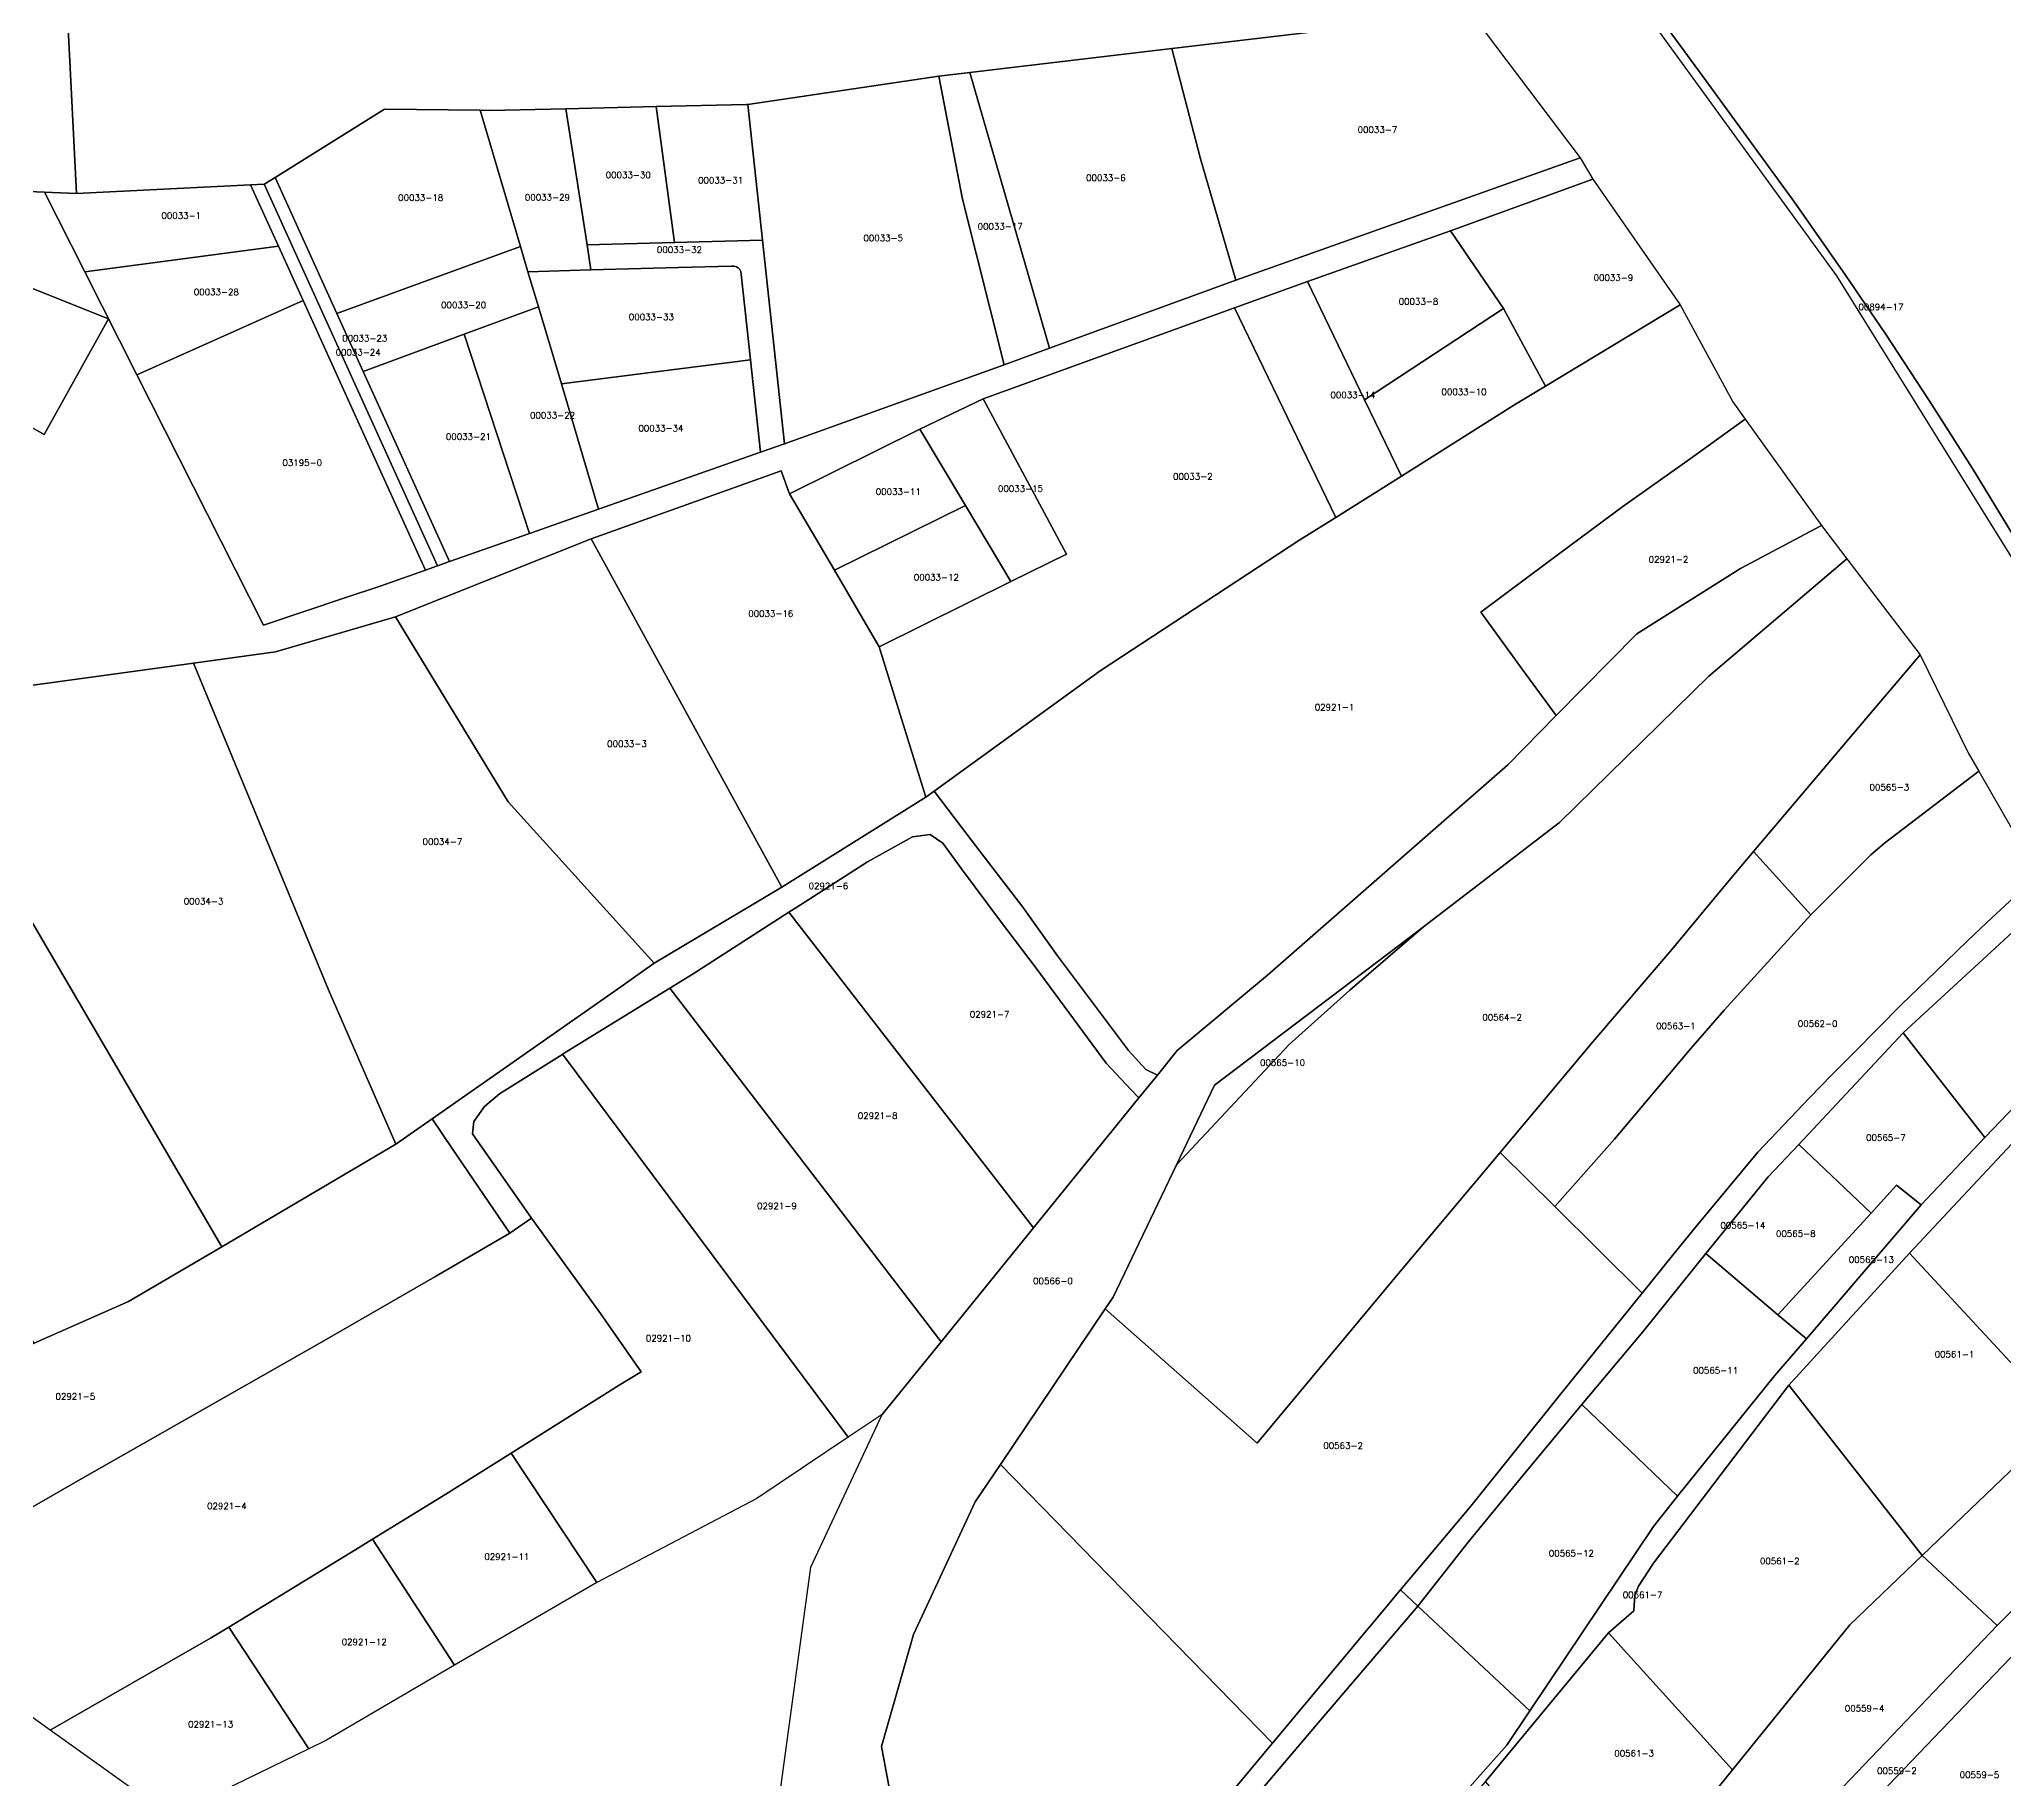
# Model space of a CAD drawing. Header units: metres. Extents: x 7423707 to 7427500, y 4706661 to 4708784.
# Drawn here: x 7424324 to 7424634.3, y 4708261.1 to 4708535.7 of the extents above; entities that cross this region are included whole.
import ezdxf

# ---------------------------------------------------------------- set-up
doc = ezdxf.new("R2010")
doc.units = ezdxf.units.M
doc.layers.add('Numrat_Parcelave', color=7, linetype='Continuous')
doc.layers.add('Parcelat_kadastrale2021', color=7, linetype='Continuous')
doc.styles.get("Standard").update_dxf_attribs({"font": 'simplex.shx'})

msp = doc.modelspace()

# ---------------------------------------------------------------- linework, layer by layer
at = {"layer": 'Parcelat_kadastrale2021'}
for points in [[(7424727.41, 4708651.44), (7424725.65, 4708644.93), (7424716.84, 4708598.42), (7424707.5, 4708572.17), (7424700.34, 4708558.05), (7424685.99, 4708568.33), (7424648.76, 4708534.32), (7424678.12, 4708501.36), (7424675.79, 4708492.11), (7424666.1, 4708461.98), (7424639, 4708451.86), (7424629.15, 4708468.01), (7424622.32, 4708478.74), (7424615.43, 4708489.24), (7424609.15, 4708498.53), (7424601.1, 4708510.06), (7424587.08, 4708529.24), (7424577.66, 4708542.14), (7424658.88, 4708654.19), (7424680.46, 4708684.1)], [(7424327.93, 4708550.04), (7424329.9, 4708511.42), (7424324.84, 4708511.63), (7424280.1, 4708513.52), (7424239.79, 4708511.71), (7424198.96, 4708512.75), (7424165.65, 4708513.19), (7424157.35, 4708538.16), (7424154.29, 4708553.24), (7424193.51, 4708565.65), (7424219.56, 4708568.49), (7424233.69, 4708569.48), (7424258.86, 4708571.25), (7424262.21, 4708571.49), (7424280.85, 4708573.69), (7424302.65, 4708576.26), (7424319.11, 4708577.47), (7424319.3, 4708575.03), (7424327.83, 4708575.19)], [(7424607.75, 4708498.41), (7424576.81, 4708540.96), (7424577.66, 4708542.14), (7424587.08, 4708529.24), (7424601.1, 4708510.06), (7424609.15, 4708498.53), (7424615.43, 4708489.24), (7424622.32, 4708478.74), (7424629.15, 4708468.01), (7424639, 4708451.86), (7424637.12, 4708451.15)], [(7424502.77, 4708534.28), (7424532.75, 4708537.83), (7424550.61, 4708539.03), (7424567.22, 4708517.03), (7424512.88, 4708497.73), (7424507.32, 4708516.9)], [(7424470.88, 4708530.51), (7424502.77, 4708534.28), (7424507.32, 4708516.9), (7424512.88, 4708497.73), (7424483.47, 4708486.98), (7424477.04, 4708509.21)], [(7424435.85, 4708525.48), (7424465.99, 4708529.92), (7424469.72, 4708510.52), (7424476.32, 4708484.37), (7424441.64, 4708471.92), (7424438.17, 4708504.06)], [(7424465.99, 4708529.92), (7424470.88, 4708530.51), (7424477.04, 4708509.21), (7424483.47, 4708486.98), (7424476.32, 4708484.37), (7424469.72, 4708510.52)], [(7424407.15, 4708524.8), (7424421.4, 4708525.12), (7424424.28, 4708503.68), (7424410.47, 4708503.3)], [(7424421.4, 4708525.12), (7424435.66, 4708525.45), (7424435.85, 4708525.48), (7424438.17, 4708504.06), (7424424.28, 4708503.68)], [(7424361.24, 4708513.92), (7424378.49, 4708524.74), (7424393.58, 4708524.55), (7424399.98, 4708503.04), (7424370.99, 4708492.45)], [(7424393.58, 4708524.55), (7424395.07, 4708524.53), (7424407.15, 4708524.8), (7424410.47, 4708503.3), (7424411.08, 4708499.34), (7424401.15, 4708499.07), (7424399.98, 4708503.04)], [(7424239.79, 4708511.71), (7424280.1, 4708513.52), (7424334.95, 4708491.65), (7424324.79, 4708473.4), (7424312.26, 4708480.42), (7424302.1, 4708466.32), (7424271.45, 4708481.03), (7424238.94, 4708493.48)], [(7424324.84, 4708511.63), (7424329.9, 4708511.42), (7424357.36, 4708512.8), (7424361.76, 4708503.09), (7424331.2, 4708499.07)], [(7424357.36, 4708512.8), (7424359.5, 4708512.91), (7424386.87, 4708452.64), (7424384.97, 4708451.97), (7424374.84, 4708474.3), (7424365.65, 4708494.53), (7424361.76, 4708503.09)], [(7424359.5, 4708512.91), (7424359.63, 4708512.92), (7424361.24, 4708513.92), (7424370.99, 4708492.45), (7424375.13, 4708483.32), (7424388.76, 4708453.31), (7424386.87, 4708452.64)], [(7424583, 4708493.86), (7424561.76, 4708481.02), (7424555.16, 4708493.24), (7424546.79, 4708505.53), (7424569.26, 4708513.66)], [(7424436.29, 4708485.18), (7424434.82, 4708498.67), (7424434.75, 4708499.1), (7424434.58, 4708499.43), (7424434.33, 4708499.69), (7424434.05, 4708499.86), (7424433.71, 4708499.95), (7424433.28, 4708499.95), (7424424.89, 4708499.72), (7424411.08, 4708499.34), (7424410.47, 4708503.3), (7424424.28, 4708503.68), (7424438.17, 4708504.06), (7424441.64, 4708471.92), (7424437.87, 4708470.59)], [(7424546.79, 4708505.53), (7424555.16, 4708493.24), (7424533.2, 4708478.86), (7424524.19, 4708497.51)], [(7424331.2, 4708499.07), (7424361.76, 4708503.09), (7424365.65, 4708494.53), (7424351.64, 4708488.27), (7424339.43, 4708482.81)], [(7424370.99, 4708492.45), (7424399.98, 4708503.04), (7424401.15, 4708499.07), (7424402.8, 4708493.54), (7424391.05, 4708489.2), (7424375.13, 4708483.32)], [(7424434.82, 4708498.67), (7424436.29, 4708485.18), (7424421.35, 4708483.27), (7424406.42, 4708481.37), (7424402.8, 4708493.54), (7424401.15, 4708499.07), (7424411.08, 4708499.34), (7424424.89, 4708499.72), (7424433.28, 4708499.95), (7424433.71, 4708499.95), (7424434.05, 4708499.86), (7424434.33, 4708499.69), (7424434.58, 4708499.43), (7424434.75, 4708499.1)], [(7424533.2, 4708478.86), (7424539.03, 4708466.82), (7424528.66, 4708460.3), (7424512.67, 4708493.35), (7424524.19, 4708497.51)], [(7424374.84, 4708474.3), (7424384.97, 4708451.97), (7424377.83, 4708449.46), (7424372.22, 4708447.58), (7424359.42, 4708443.29), (7424339.43, 4708482.81), (7424351.64, 4708488.27), (7424365.65, 4708494.53)], [(7424402.8, 4708493.54), (7424406.42, 4708481.37), (7424412.3, 4708461.59), (7424401.37, 4708457.75), (7424391.05, 4708489.2)], [(7424456.6, 4708439.86), (7424477.35, 4708450.15), (7424486.15, 4708454.51), (7424473, 4708479.02), (7424512.67, 4708493.35), (7424528.66, 4708460.3), (7424523.01, 4708456.74), (7424491.49, 4708436.09), (7424465.28, 4708417.08), (7424463.97, 4708416.13)], [(7424517.88, 4708388.03), (7424503.65, 4708376.15), (7424500.51, 4708372.28), (7424498.7, 4708373.16), (7424495.95, 4708376.16), (7424484.72, 4708391.11), (7424479.24, 4708398.76), (7424472.63, 4708407.4), (7424469.58, 4708411.42), (7424465.28, 4708417.08), (7424491.49, 4708436.09), (7424523.01, 4708456.74), (7424528.66, 4708460.3), (7424539.03, 4708466.82), (7424557.05, 4708478.15), (7424561.76, 4708481.02), (7424583, 4708493.86), (7424591.32, 4708478.54), (7424593.28, 4708475.82), (7424584.58, 4708469.56), (7424573.98, 4708462.01), (7424562.14, 4708453.22), (7424551.57, 4708445.34), (7424558.1, 4708436.34), (7424563.47, 4708429.02), (7424555.8, 4708421.26)], [(7424555.16, 4708493.24), (7424561.76, 4708481.02), (7424557.05, 4708478.15), (7424539.03, 4708466.82), (7424533.2, 4708478.86)], [(7424375.13, 4708483.32), (7424391.05, 4708489.2), (7424401.37, 4708457.75), (7424388.76, 4708453.31)], [(7424406.42, 4708481.37), (7424421.35, 4708483.27), (7424436.29, 4708485.18), (7424437.87, 4708470.59), (7424412.3, 4708461.59)], [(7424477.35, 4708450.15), (7424470.2, 4708462.19), (7424463, 4708474.23), (7424473, 4708479.02), (7424486.15, 4708454.51)], [(7424592.54, 4708452.21), (7424576.21, 4708441.93), (7424563.47, 4708429.02), (7424558.1, 4708436.34), (7424551.57, 4708445.34), (7424562.14, 4708453.22), (7424573.98, 4708462.01), (7424584.58, 4708469.56), (7424593.28, 4708475.82), (7424605.32, 4708459.01)], [(7424470.2, 4708462.19), (7424449.51, 4708451.95), (7424442.43, 4708464.02), (7424463, 4708474.23)], [(7424463.97, 4708416.13), (7424441.24, 4708401.91), (7424411.1, 4708456.89), (7424441.13, 4708467.64), (7424442.43, 4708464.02), (7424449.51, 4708451.95), (7424456.6, 4708439.86)], [(7424470.2, 4708462.19), (7424477.35, 4708450.15), (7424456.6, 4708439.86), (7424449.51, 4708451.95)], [(7424441.24, 4708401.91), (7424421.09, 4708389.94), (7424398.01, 4708415.42), (7424380.23, 4708444.62), (7424411.1, 4708456.89)], [(7424620.93, 4708438.62), (7424620.93, 4708438.61), (7424618.57, 4708435.89), (7424613.5, 4708429.88), (7424594.6, 4708407.55), (7424590.71, 4708402.95), (7424581.69, 4708392.09), (7424569.25, 4708377.5), (7424554.61, 4708360.08), (7424537.44, 4708339.65), (7424516.25, 4708314.17), (7424492.26, 4708335.37), (7424493.51, 4708337.23), (7424503.51, 4708358.12), (7424521.28, 4708377.09), (7424530.89, 4708385.66), (7424542.52, 4708395.69), (7424563.98, 4708412.13), (7424587.53, 4708435.26), (7424609.35, 4708453.73)], [(7424421.09, 4708389.94), (7424415.79, 4708386.23), (7424386.01, 4708365.38), (7424380.29, 4708361.38), (7424369.66, 4708385.75), (7424357.79, 4708414.49), (7424348.37, 4708437.28), (7424361.31, 4708439.05), (7424379.34, 4708444.36), (7424380.23, 4708444.62), (7424398.01, 4708415.42)], [(7424603.65, 4708397.58), (7424594.6, 4708407.55), (7424613.5, 4708429.88), (7424618.57, 4708435.89), (7424620.93, 4708438.61), (7424620.93, 4708438.62), (7424628.5, 4708423.15), (7424630.18, 4708420.23), (7424615.26, 4708408.9), (7424613.12, 4708407.03)], [(7424380.29, 4708361.38), (7424352.82, 4708345.16), (7424318.78, 4708403.43), (7424302.61, 4708431.02), (7424348.37, 4708437.28), (7424357.79, 4708414.49), (7424369.66, 4708385.75)], [(7424352.82, 4708345.16), (7424338.1, 4708336.53), (7424323.18, 4708329.97), (7424282.81, 4708398.67), (7424266.69, 4708426.11), (7424302.61, 4708431.02), (7424318.78, 4708403.43)], [(7424639.45, 4708403.85), (7424635.04, 4708399.75), (7424631.41, 4708396.38), (7424628.39, 4708393.47), (7424623.37, 4708388.62), (7424617.96, 4708383.4), (7424610.52, 4708375.9), (7424606.96, 4708372.3), (7424603.46, 4708368.66), (7424595.31, 4708360.12), (7424585.51, 4708348.31), (7424582.02, 4708344.04), (7424577.04, 4708337.86), (7424563.25, 4708351.51), (7424572.65, 4708362.18), (7424584.72, 4708376.47), (7424589.97, 4708382.54), (7424603.65, 4708397.58), (7424613.12, 4708407.03), (7424615.26, 4708408.9), (7424630.18, 4708420.23), (7424637.35, 4708407.75)], [(7424441.24, 4708401.91), (7424463.97, 4708416.13), (7424465.28, 4708417.08), (7424469.58, 4708411.42), (7424472.63, 4708407.4), (7424479.24, 4708398.76), (7424484.72, 4708391.11), (7424495.95, 4708376.16), (7424498.7, 4708373.16), (7424500.51, 4708372.28), (7424497.58, 4708368.66), (7424496.32, 4708369.99), (7424492.42, 4708374.16), (7424481.39, 4708389.13), (7424475.73, 4708396.58), (7424469.57, 4708404.84), (7424466.61, 4708408.89), (7424464.62, 4708410.25), (7424461.83, 4708409.9), (7424454.72, 4708405.94), (7424443.43, 4708398.66), (7424442.35, 4708397.97), (7424427.21, 4708388.26), (7424423.53, 4708385.99), (7424406.58, 4708375.56), (7424406.48, 4708375.49), (7424396.65, 4708369.34), (7424394.29, 4708367.33), (7424392.58, 4708364.93), (7424392.37, 4708363.01), (7424401.71, 4708349.69), (7424398.28, 4708347.35), (7424389.19, 4708360.71), (7424386.01, 4708365.38), (7424415.79, 4708386.23), (7424421.09, 4708389.94)], [(7424443.43, 4708398.66), (7424454.72, 4708405.94), (7424461.83, 4708409.9), (7424464.62, 4708410.25), (7424466.61, 4708408.89), (7424469.57, 4708404.84), (7424475.73, 4708396.58), (7424481.39, 4708389.13), (7424492.42, 4708374.16), (7424496.32, 4708369.99), (7424497.58, 4708368.66), (7424480.96, 4708348.18), (7424442.35, 4708397.97)], [(7424563.25, 4708351.51), (7424554.61, 4708360.08), (7424569.25, 4708377.5), (7424581.69, 4708392.09), (7424590.71, 4708402.95), (7424594.6, 4708407.55), (7424603.65, 4708397.58), (7424589.97, 4708382.54), (7424584.72, 4708376.47), (7424572.65, 4708362.18)], [(7424423.53, 4708385.99), (7424427.21, 4708388.26), (7424442.35, 4708397.97), (7424480.96, 4708348.18), (7424466.35, 4708330.17)], [(7424641.39, 4708400.24), (7424650.73, 4708382.9), (7424631.12, 4708362.42), (7424618.21, 4708378.93)], [(7424509.52, 4708370.67), (7424538.79, 4708392.83), (7424542.52, 4708395.69), (7424530.89, 4708385.66), (7424521.28, 4708377.09), (7424503.51, 4708358.12)], [(7424466.35, 4708330.17), (7424457.04, 4708318.69), (7424451.71, 4708315.12), (7424406.58, 4708375.56), (7424423.53, 4708385.99)], [(7424650.73, 4708382.9), (7424652.27, 4708379.45), (7424619.22, 4708344.18), (7424600.16, 4708323.33), (7424578.82, 4708295.25), (7424576.44, 4708291.59), (7424575.89, 4708290.18), (7424575.72, 4708287.73), (7424571.71, 4708284.27), (7424552.32, 4708260.8), (7424535.97, 4708242.25), (7424508.88, 4708214.18), (7424508.1, 4708215.13), (7424511.51, 4708218.63), (7424529.44, 4708237.05), (7424555.66, 4708266.53), (7424559.28, 4708271.94), (7424578.81, 4708301.05), (7424582.63, 4708305.8), (7424597.9, 4708324.8), (7424602.95, 4708330.66), (7424621.05, 4708351.82), (7424631.12, 4708362.42)], [(7424652.27, 4708379.45), (7424662.66, 4708356.11), (7424670.83, 4708336.26), (7424655.84, 4708328.51), (7424644.45, 4708318.45), (7424643.68, 4708317.77), (7424619.22, 4708344.18)], [(7424621.05, 4708351.82), (7424617.19, 4708354.88), (7424613.15, 4708350.48), (7424601.74, 4708361.33), (7424618.21, 4708378.93), (7424631.12, 4708362.42)], [(7424437.26, 4708305.43), (7424412.01, 4708292.2), (7424398.52, 4708312.62), (7424415.56, 4708323.36), (7424419.02, 4708325.42), (7424412.6, 4708334.67), (7424401.71, 4708349.69), (7424392.37, 4708363.01), (7424392.58, 4708364.93), (7424394.29, 4708367.33), (7424396.65, 4708369.34), (7424406.48, 4708375.49), (7424406.58, 4708375.56), (7424451.71, 4708315.12)], [(7424352.82, 4708345.16), (7424380.29, 4708361.38), (7424386.01, 4708365.38), (7424389.19, 4708360.71), (7424398.28, 4708347.35), (7424386.42, 4708340.42), (7424368.9, 4708330.34), (7424330.82, 4708308.66), (7424313.13, 4708298.5), (7424291.79, 4708290.81), (7424276.2, 4708284.69), (7424272.31, 4708283.26), (7424255.63, 4708300.74), (7424279.87, 4708313.31), (7424313.24, 4708325.96), (7424323.18, 4708329.97), (7424338.1, 4708336.53)], [(7424613.15, 4708350.48), (7424598.45, 4708334.46), (7424587.09, 4708344.14), (7424596.92, 4708356.22), (7424601.74, 4708361.33)], [(7424518.69, 4708266.84), (7424475.75, 4708310.84), (7424492.26, 4708335.37), (7424516.25, 4708314.17), (7424537.44, 4708339.65), (7424554.61, 4708360.08), (7424563.25, 4708351.51), (7424577.04, 4708337.86), (7424564.17, 4708321.97), (7424549.97, 4708304.24), (7424538.89, 4708291.04)], [(7424602.95, 4708330.66), (7424598.45, 4708334.46), (7424613.15, 4708350.48), (7424617.19, 4708354.88), (7424621.05, 4708351.82)], [(7424311.98, 4708278.72), (7424291.27, 4708263.41), (7424272.31, 4708283.26), (7424276.2, 4708284.69), (7424291.79, 4708290.81), (7424313.13, 4708298.5), (7424330.82, 4708308.66), (7424368.9, 4708330.34), (7424386.42, 4708340.42), (7424398.28, 4708347.35), (7424401.71, 4708349.69), (7424412.6, 4708334.67), (7424419.02, 4708325.42), (7424415.56, 4708323.36), (7424398.52, 4708312.62), (7424388.2, 4708306.11), (7424376.63, 4708299.03), (7424373.95, 4708297.39), (7424353.92, 4708285.16), (7424351.01, 4708283.38), (7424325.7, 4708268.9)], [(7424598.45, 4708334.46), (7424602.95, 4708330.66), (7424597.9, 4708324.8), (7424582.63, 4708305.8), (7424567.48, 4708320.27), (7424577.11, 4708331.77), (7424587.09, 4708344.14)], [(7424621.25, 4708296.46), (7424600.16, 4708323.33), (7424619.22, 4708344.18), (7424643.68, 4708317.77), (7424638.86, 4708313.33)], [(7424676.19, 4708324.11), (7424663.55, 4708315.63), (7424633.05, 4708285.38), (7424621.25, 4708296.46), (7424638.86, 4708313.33), (7424643.68, 4708317.77), (7424644.45, 4708318.45), (7424645.46, 4708317.41), (7424671.05, 4708335.76)], [(7424676.19, 4708324.11), (7424677.85, 4708320.36), (7424678.23, 4708319.5), (7424666.45, 4708311.53), (7424636.25, 4708281.48), (7424605.18, 4708249.01), (7424577.73, 4708220.56), (7424551.78, 4708192.02), (7424547.19, 4708187), (7424545.27, 4708188.42), (7424543.27, 4708189.9), (7424549.56, 4708196.77), (7424577.33, 4708227.15), (7424595.49, 4708246.07), (7424633.05, 4708285.38), (7424663.55, 4708315.63)], [(7424591.27, 4708262.62), (7424571.71, 4708284.27), (7424575.72, 4708287.73), (7424575.89, 4708290.18), (7424576.44, 4708291.59), (7424578.82, 4708295.25), (7424600.16, 4708323.33), (7424621.25, 4708296.46), (7424609.82, 4708285.51)], [(7424567.48, 4708320.27), (7424582.63, 4708305.8), (7424578.81, 4708301.05), (7424559.28, 4708271.94), (7424541.6, 4708288.48), (7424549.58, 4708298.54), (7424558.25, 4708309.12)], [(7424376.63, 4708299.03), (7424388.2, 4708306.11), (7424398.52, 4708312.62), (7424412.01, 4708292.2), (7424389.57, 4708279.12)], [(7424475.75, 4708310.84), (7424518.69, 4708266.84), (7424491.88, 4708234.73), (7424485, 4708226.59), (7424474.76, 4708214.46), (7424462.56, 4708200.25), (7424446.79, 4708209.43), (7424455.51, 4708240.7), (7424458.97, 4708255.55), (7424456.94, 4708266.32), (7424462.01, 4708284), (7424471.76, 4708304.91)], [(7424373.95, 4708297.39), (7424376.63, 4708299.03), (7424389.57, 4708279.12), (7424369.34, 4708267.32), (7424366.55, 4708265.96), (7424353.92, 4708285.16)], [(7424633.05, 4708285.38), (7424595.49, 4708246.07), (7424585.29, 4708255.45), (7424587.27, 4708257.68), (7424591.27, 4708262.62), (7424609.82, 4708285.51), (7424621.25, 4708296.46)], [(7424477.17, 4708212.33), (7424474.76, 4708214.46), (7424485, 4708226.59), (7424491.88, 4708234.73), (7424518.69, 4708266.84), (7424538.89, 4708291.04), (7424541.6, 4708288.48), (7424525.6, 4708269.71), (7424495.56, 4708234.31), (7424488.55, 4708225.32)], [(7424508.18, 4708221.82), (7424495.56, 4708234.31), (7424525.6, 4708269.71), (7424541.6, 4708288.48), (7424559.28, 4708271.94), (7424555.66, 4708266.53), (7424529.44, 4708237.05), (7424511.51, 4708218.63)], [(7424344.72, 4708255.29), (7424325.7, 4708268.9), (7424351.01, 4708283.38), (7424353.92, 4708285.16), (7424366.55, 4708265.96)], [(7424570.93, 4708239.14), (7424552.32, 4708260.8), (7424571.71, 4708284.27), (7424591.27, 4708262.62), (7424587.27, 4708257.68), (7424585.29, 4708255.45)], [(7424648.28, 4708271.91), (7424635.34, 4708258.84), (7424617.79, 4708239.04), (7424605.18, 4708249.01), (7424636.25, 4708281.48)]]:
    msp.add_lwpolyline(points, close=True, dxfattribs=at)
for points in [[(7424532.75, 4708537.83), (7424502.77, 4708534.28), (7424470.88, 4708530.51), (7424465.99, 4708529.92), (7424435.85, 4708525.48), (7424435.66, 4708525.45), (7424421.4, 4708525.12), (7424407.15, 4708524.8), (7424395.07, 4708524.53), (7424393.58, 4708524.55), (7424378.49, 4708524.74), (7424361.24, 4708513.92), (7424359.63, 4708512.92), (7424359.5, 4708512.91), (7424357.36, 4708512.8), (7424329.9, 4708511.42), (7424327.93, 4708550.04)], [(7424312.26, 4708480.42), (7424324.79, 4708473.4), (7424334.95, 4708491.65), (7424280.1, 4708513.52), (7424324.84, 4708511.63), (7424331.2, 4708499.07), (7424339.43, 4708482.81), (7424359.42, 4708443.29), (7424372.22, 4708447.58), (7424377.83, 4708449.46), (7424384.97, 4708451.97), (7424386.87, 4708452.64), (7424388.76, 4708453.31), (7424401.37, 4708457.75), (7424412.3, 4708461.59), (7424437.87, 4708470.59), (7424441.64, 4708471.92), (7424476.32, 4708484.37), (7424483.47, 4708486.98), (7424512.88, 4708497.73), (7424567.22, 4708517.03), (7424569.26, 4708513.66), (7424546.79, 4708505.53), (7424524.19, 4708497.51), (7424512.67, 4708493.35), (7424473, 4708479.02), (7424463, 4708474.23), (7424442.43, 4708464.02), (7424441.13, 4708467.64), (7424411.1, 4708456.89), (7424380.23, 4708444.62), (7424379.34, 4708444.36), (7424361.31, 4708439.05), (7424348.37, 4708437.28), (7424302.61, 4708431.02)], [(7424440.68, 4708257.14), (7424445.81, 4708294.61), (7424457.04, 4708318.69), (7424466.35, 4708330.17), (7424480.96, 4708348.18), (7424497.58, 4708368.66), (7424500.51, 4708372.28), (7424503.65, 4708376.15), (7424517.88, 4708388.03), (7424555.8, 4708421.26), (7424563.47, 4708429.02), (7424576.21, 4708441.93), (7424592.54, 4708452.21), (7424605.32, 4708459.01), (7424609.35, 4708453.73), (7424587.53, 4708435.26), (7424563.98, 4708412.13), (7424542.52, 4708395.69), (7424538.79, 4708392.83), (7424509.52, 4708370.67), (7424503.51, 4708358.12), (7424493.51, 4708337.23), (7424492.26, 4708335.37), (7424475.75, 4708310.84), (7424471.76, 4708304.91), (7424462.01, 4708284), (7424456.94, 4708266.32), (7424458.97, 4708255.55)], [(7424641.39, 4708400.24), (7424618.21, 4708378.93), (7424601.74, 4708361.33), (7424596.92, 4708356.22), (7424587.09, 4708344.14), (7424577.11, 4708331.77), (7424567.48, 4708320.27), (7424558.25, 4708309.12), (7424549.58, 4708298.54), (7424541.6, 4708288.48), (7424538.89, 4708291.04), (7424549.97, 4708304.24), (7424564.17, 4708321.97), (7424577.04, 4708337.86), (7424582.02, 4708344.04), (7424585.51, 4708348.31), (7424595.31, 4708360.12), (7424603.46, 4708368.66), (7424606.96, 4708372.3), (7424610.52, 4708375.9), (7424617.96, 4708383.4), (7424623.37, 4708388.62), (7424628.39, 4708393.47), (7424631.41, 4708396.38), (7424635.04, 4708399.75)]]:
    msp.add_lwpolyline(points, dxfattribs=at)

# ---------------------------------------------------------------- texts
at = {"layer": 'Numrat_Parcelave'}
for s, p in [('00033-7', (7424532.11, 4708520.99)), ('00033-30', (7424413.42, 4708513.83)), ('00033-31', (7424428, 4708513.01)), ('00033-6', (7424489.25, 4708513.39)), ('00033-18', (7424380.66, 4708510.26)), ('00033-29', (7424400.66, 4708510.31)), ('00033-1', (7424343.29, 4708507.43)), ('00033-17', (7424472.13, 4708505.71)), ('00033-5', (7424454.1, 4708503.88)), ('00033-32', (7424421.5, 4708502.03)), ('00033-9', (7424569.36, 4708497.62)), ('00033-28', (7424348.4, 4708495.37)), ('00033-20', (7424387.43, 4708493.31)), ('00033-8', (7424538.59, 4708493.87)), ('00894-17', (7424611.17, 4708493.01)), ('00033-33', (7424417.07, 4708491.44)), ('00033-23', (7424371.83, 4708488.07)), ('00033-24', (7424370.78, 4708485.85)), ('00033-14', (7424527.82, 4708479.11)), ('00033-10', (7424545.35, 4708479.61)), ('00033-22', (7424401.47, 4708475.92)), ('00033-21', (7424388.19, 4708472.53)), ('00033-34', (7424418.58, 4708473.87)), ('03195-0', (7424362.39, 4708468.42)), ('00033-2', (7424502.97, 4708466.25)), ('00033-11', (7424456.05, 4708463.85)), ('00033-15', (7424475.34, 4708464.33)), ('02921-2', (7424578.05, 4708453.15)), ('00033-12', (7424462.06, 4708450.35)), ('00033-16', (7424435.92, 4708444.62)), ('02921-1', (7424525.34, 4708429.84)), ('00033-3', (7424413.65, 4708424.06)), ('00565-3', (7424612.92, 4708417.21)), ('00034-7', (7424384.51, 4708408.63)), ('02921-6', (7424445.45, 4708401.63)), ('00034-3', (7424346.81, 4708399.21)), ('02921-7', (7424470.89, 4708381.38)), ('00564-2', (7424551.8, 4708380.89)), ('00563-1', (7424579.22, 4708379.52)), ('00562-0', (7424601.6, 4708379.89)), ('00565-10', (7424516.7, 4708373.74)), ('02921-8', (7424453.21, 4708365.36)), ('00565-7', (7424612.38, 4708361.91)), ('02921-9', (7424437.32, 4708351.13)), ('00565-14', (7424589.38, 4708348.06)), ('00565-8', (7424598.15, 4708346.74)), ('00565-13', (7424609.64, 4708342.64)), ('00566-0', (7424480.89, 4708339.29)), ('02921-10', (7424419.76, 4708330.25)), ('00561-1', (7424623.2, 4708327.71)), ('00565-11', (7424585.06, 4708325.16)), ('02921-5', (7424326.57, 4708321.05)), ('00563-2', (7424526.7, 4708313.3)), ('02921-4', (7424350.49, 4708303.76)), ('02921-11', (7424394.26, 4708295.75)), ('00565-12', (7424562.29, 4708296.3)), ('00561-2', (7424595.62, 4708295.07)), ('00561-7', (7424573.96, 4708289.74)), ('02921-12', (7424371.74, 4708282.31)), ('00559-4', (7424609.02, 4708271.83)), ('02921-13', (7424347.5, 4708269.32)), ('00561-3', (7424572.63, 4708264.72)), ('00559-2', (7424614.11, 4708261.97)), ('00559-5', (7424627.14, 4708261.34))]:
    msp.add_text(s, height=1, dxfattribs=at).set_placement(p)

doc.saveas('drawing.dxf')
